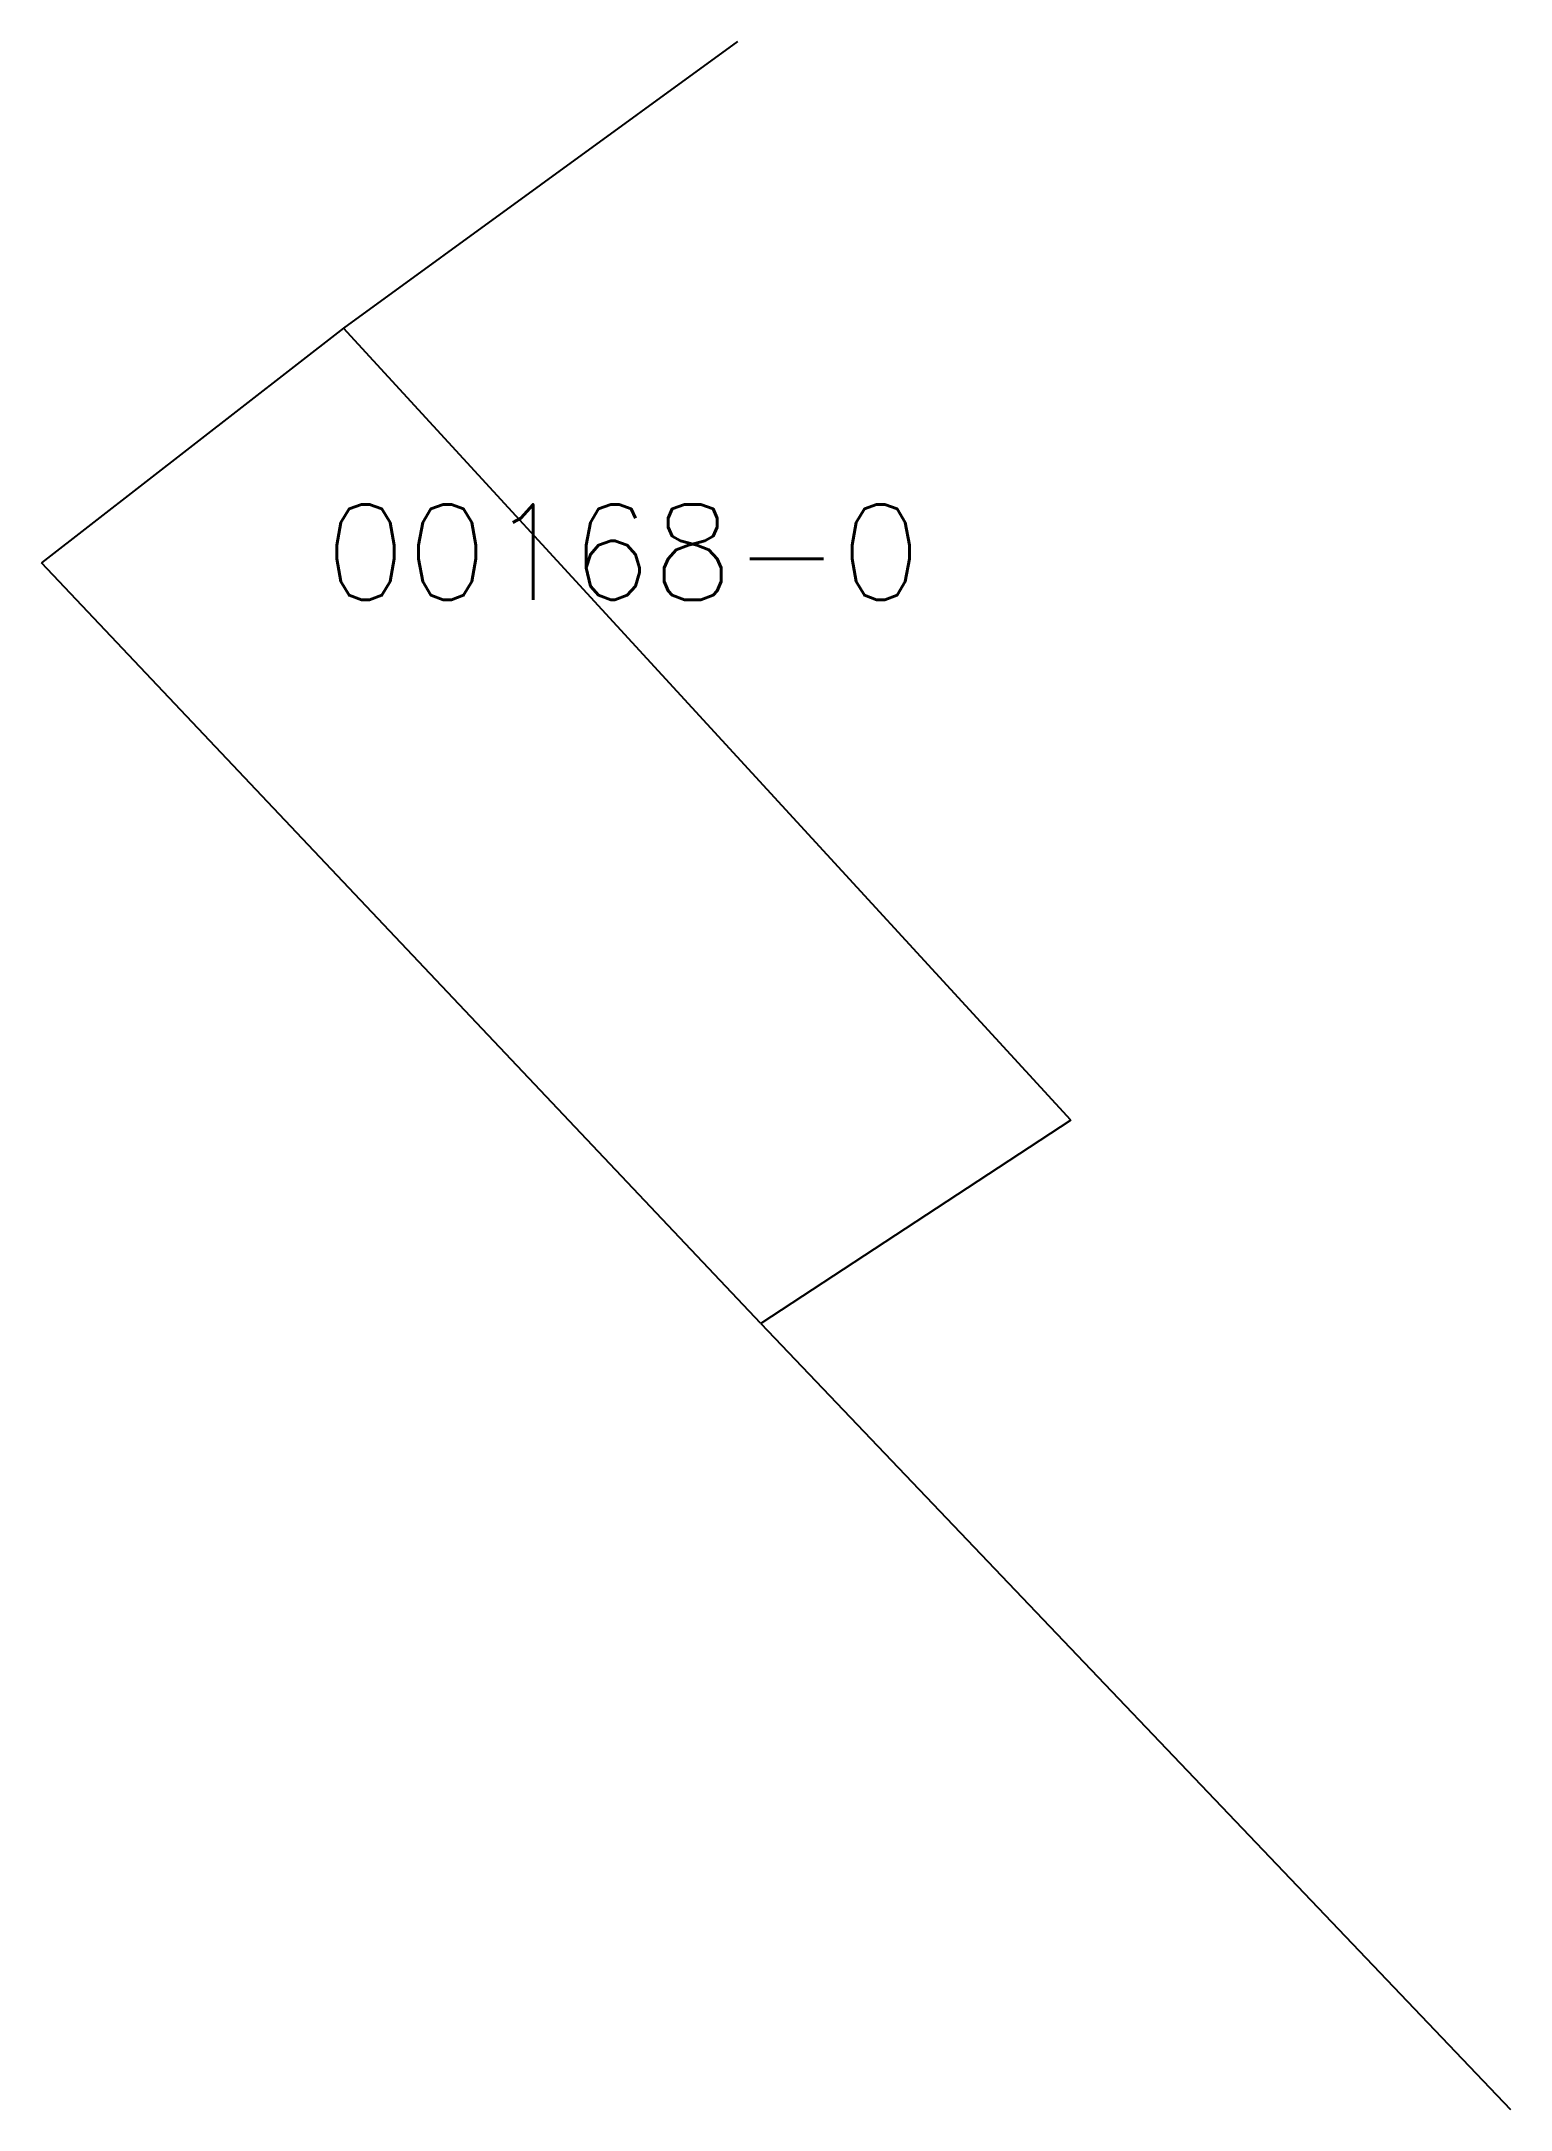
# Model space of a CAD drawing. Header units: metres. Extents: x 7518374 to 7519933, y 4693118 to 4693544.
# Drawn here: x 7519879.1 to 7519933, y 4693118.3 to 4693194.2 of the extents above.
import ezdxf

# ---------------------------------------------------------------- set-up
doc = ezdxf.new("R2010")
doc.units = ezdxf.units.M
doc.layers.add('ParcelBoundaryLine', color=7, linetype='Continuous')
doc.layers.add('ParcelReferencePoint', color=7, linetype='Continuous')
doc.styles.get("Standard").update_dxf_attribs({"font": 'simplex.shx'})

msp = doc.modelspace()

# ---------------------------------------------------------------- linework, layer by layer
at = {"layer": 'ParcelBoundaryLine'}
for points in [[(7519904.66, 4693194.156), (7519890.209, 4693183.637)], [(7519890.209, 4693183.637), (7519879.129, 4693175.017)], [(7519916.888, 4693154.568), (7519890.209, 4693183.637)], [(7519905.518, 4693147.108), (7519879.129, 4693175.017)], [(7519916.888, 4693154.568), (7519905.518, 4693147.108)], [(7519905.518, 4693147.108), (7519933.026, 4693118.269)]]:
    msp.add_lwpolyline(points, dxfattribs=at)

# ---------------------------------------------------------------- texts
at = {"layer": 'ParcelReferencePoint'}
msp.add_text('00168-0', height=3.5, dxfattribs=at).set_placement((7519889.519, 4693173.667))

doc.saveas('drawing.dxf')
